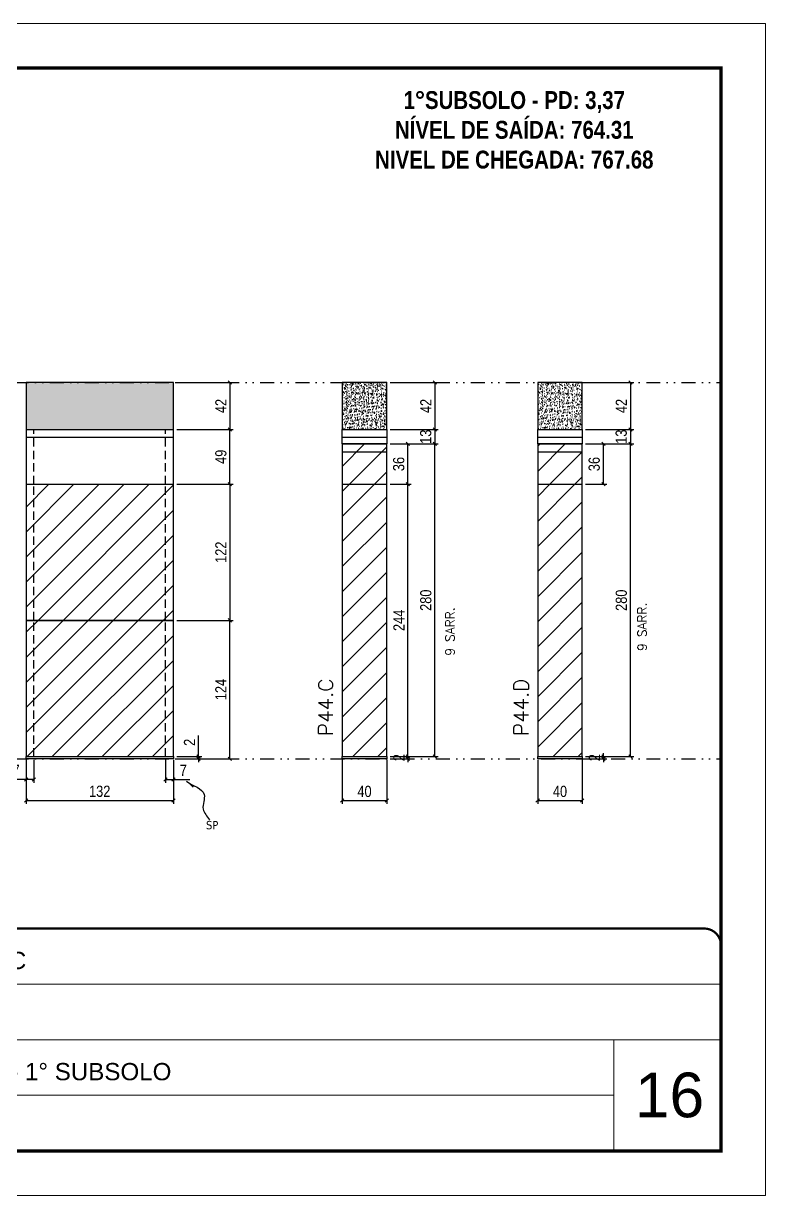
# Model space of a CAD drawing. Extents: x 2949 to 9230, y 1140 to 12527.
# Drawn here: x 8537 to 9203, y 8031 to 9081 of the extents above; entities that cross this region are included whole.
import ezdxf

# ---------------------------------------------------------------- set-up
doc = ezdxf.new("R2010")
doc.units = 0
for name, pattern in [('CONTINUO', [0]), ('DASHED', [0.75, 0.5, -0.25]), ('DIVIDE2', [0.625, 0.25, -0.125, 0, -0.125, 0, -0.125]), ('HIDDEN', [0.375, 0.25, -0.125])]:
    doc.linetypes.add(name, pattern=pattern)
for name, color, linetype, lineweight in [('CARIMBO', 255, 'Continuous', 9), ('Folhas', 255, 'Continuous', 9), ('Hachura', 251, 'Continuous', 9), ('SARRAFO DE PRESSAO', 251, 'DASHED', 9), ('Texto Seção', 7, 'Continuous', 15)]:
    doc.layers.add(name, color=color, linetype=linetype, lineweight=lineweight)
for name, color, linetype in [('COTA', 241, 'Continuous'), ('NOMENCLATURA', 7, 'Continuous'), ('Nível', 160, 'Continuous'), ('Painéis', 200, 'Continuous'), ('SARR_2.2x7', 40, 'Continuous'), ('Sarrafo de Pressão', 42, 'HIDDEN'), ('texto', 7, 'Continuous')]:
    doc.layers.add(name, color=color, linetype=linetype)
doc.styles.add('ARIAL', font='arial.ttf')
doc.styles.add('COTA TECNICA', font='techl___.ttf', dxfattribs={"height": 10})
doc.styles.add('COTA TECNICA-50', font='techl___.ttf', dxfattribs={"height": 10})
doc.styles.add('REGUA-120', font='ROMANS.shx', dxfattribs={"height": 15})
doc.styles.add('ROMANC', font='techb___.ttf', dxfattribs={"height": 2.5})
doc.styles.add('ROMANS', font='romans.shx')
doc.styles.get("Standard").update_dxf_attribs({"font": 'arial.ttf'})
doc.dimstyles.new('COTA PAINEL-50', dxfattribs={"dimtxt": 10, "dimasz": 3, "dimexe": 3, "dimexo": 3, "dimgap": 3, "dimtad": 1, "dimdec": 1, "dimzin": 12, "dimdsep": 46, "dimtxsty": 'COTA TECNICA-50', "dimblk1": 'OBLIQUE', "dimblk2": 'OBLIQUE', "dimsah": 1, "dimcen": 0.9, "dimclrd": 4, "dimclre": 4, "dimclrt": 240, "dimadec": 1, "dimazin": 3, "dimtfac": 1, "dimtdec": 1, "dimtmove": 0, "dimatfit": 3, "dimfxl": 1, "dimtolj": 1, "dimtzin": 12, "dimarcsym": 0})
doc.dimstyles.new('PAINEL', dxfattribs={"dimtxt": 10, "dimasz": 3, "dimexe": 3, "dimexo": 3, "dimgap": 3, "dimtad": 1, "dimdec": 1, "dimzin": 12, "dimdsep": 46, "dimtxsty": 'COTA TECNICA', "dimblk1": 'OBLIQUE', "dimblk2": 'OBLIQUE', "dimsah": 1, "dimcen": 0.9, "dimclrd": 4, "dimclre": 4, "dimclrt": 240, "dimadec": 1, "dimazin": 3, "dimtfac": 1, "dimtdec": 1, "dimtmove": 0, "dimatfit": 3, "dimfxl": 1, "dimtolj": 1, "dimtzin": 12, "dimarcsym": 0})
doc.dimstyles.get("Standard").update_dxf_attribs({"dimtxt": 0.18, "dimasz": 0.18, "dimexe": 0.18, "dimexo": 0.0625, "dimgap": 0.09, "dimtad": 0, "dimtih": 1, "dimtoh": 1, "dimdec": 4, "dimzin": 0, "dimdsep": 46, "dimtxsty": 'Standard', "dimcen": 0.09, "dimadec": 0, "dimazin": 0, "dimtfac": 1, "dimtdec": 4, "dimtofl": 0, "dimtmove": 0, "dimatfit": 3, "dimfxl": 1, "dimtolj": 1, "dimtzin": 0, "dimarcsym": 0})
pattern_1 = [(45, (-126071.967, -22713.47), (-11.2253202, 11.2253202), [])]

# ---------------------------------------------------------------- blocks, each defined once
blk = doc.blocks.new('9999999999')
at = {"color": 30, "linetype": 'CONTINUO'}
for p, q in [((98564.6, 34379.6), (99584, 34379.6)), ((98564.6, 34329.8), (99488, 34329.8)), ((99584, 34329.8), (99488, 34329.8)), ((99488, 34329.8), (99488, 34230.2)), ((98564.6, 34280), (99488, 34280))]:
    blk.add_line(p, q, dxfattribs=at)
at = {"color": 30, "linetype": 'CONTINUO', "const_width": 2}
blk.add_lwpolyline([(99584, 34230.2), (99584, 34414.4, 0.414214), (99569, 34429.4), (98229, 34429.4, 0.414214), (98214, 34414.4), (98214, 34245.2, 0.414214), (98229, 34230.2), (99584, 34230.2)], format="xyb", dxfattribs=at)
at = {"layer": 'Folhas'}
blk.add_lwpolyline([(98139, 34190.2), (99624, 34190.2), (99624, 35240.2), (98139, 35240.2)], close=True, dxfattribs=at)
at = {"layer": 'Folhas', "color": 30, "const_width": 3}
blk.add_lwpolyline([(98214, 34230.2), (99584, 34230.2), (99584, 35200.2), (98214, 35200.2)], close=True, dxfattribs=at)
at = {"color": 7, "linetype": 'Continuous', "ltscale": 5, "style": 'ARIAL'}
for s, height, p in [('ROCONTEC', 15.48, (98837.7, 34393.1)), ('TRECHO I - 1° SUBSOLO', 15.483, (98837.7, 34293.5))]:
    blk.add_text(s, height=height, dxfattribs=at).set_placement(p)
blk = doc.blocks.new('_Oblique')
at = {"color": 0, "linetype": 'ByBlock', "lineweight": -2}
blk.add_line((-0.5, -0.5), (0.5, 0.5), dxfattribs=at)
blk = doc.blocks.new('*D1219')
at = {"layer": 'COTA', "color": 4, "lineweight": -2, "transparency": 16777216}
for p, q in [((8539.8, 8421.3), (8539.8, 8381.8)), ((8671.8, 8421.3), (8671.8, 8381.8)), ((8539.8, 8384.8), (8671.8, 8384.8))]:
    blk.add_line(p, q, dxfattribs=at)
at = {"layer": 'Defpoints', "color": 0, "transparency": 16777216}
for p in [(8539.8, 8424.3), (8671.8, 8424.3), (8671.8, 8384.8)]:
    blk.add_point(p, dxfattribs=at)
at = {"layer": 'COTA', "color": 4, "lineweight": -2, "transparency": 16777216, "xscale": 3, "yscale": 3, "zscale": 3, "rotation": 180}
blk.add_blockref('_Oblique', (8539.8, 8384.8), dxfattribs=at)
at = {"layer": 'COTA', "color": 4, "lineweight": -2, "transparency": 16777216, "xscale": 3, "yscale": 3, "zscale": 3}
blk.add_blockref('_Oblique', (8671.8, 8384.8), dxfattribs=at)
at = {"layer": 'COTA', "color": 240, "transparency": 16777216, "insert": (8605.8, 8393.1), "char_height": 10, "attachment_point": 5, "style": 'COTA TECNICA'}
blk.add_mtext('\\A1;132', dxfattribs=at)
blk = doc.blocks.new('*D1220')
at = {"layer": 'COTA', "color": 4, "lineweight": -2, "transparency": 16777216}
for p, q in [((8823.1, 8421.3), (8823.1, 8381.9)), ((8863.1, 8421.3), (8863.1, 8381.9)), ((8823.1, 8384.9), (8863.1, 8384.9))]:
    blk.add_line(p, q, dxfattribs=at)
at = {"layer": 'Defpoints', "color": 0, "transparency": 16777216}
for p in [(8823.1, 8424.3), (8863.1, 8424.3), (8863.1, 8384.9)]:
    blk.add_point(p, dxfattribs=at)
at = {"layer": 'COTA', "color": 4, "lineweight": -2, "transparency": 16777216, "xscale": 3, "yscale": 3, "zscale": 3, "rotation": 180}
blk.add_blockref('_Oblique', (8823.1, 8384.9), dxfattribs=at)
at = {"layer": 'COTA', "color": 4, "lineweight": -2, "transparency": 16777216, "xscale": 3, "yscale": 3, "zscale": 3}
blk.add_blockref('_Oblique', (8863.1, 8384.9), dxfattribs=at)
at = {"layer": 'COTA', "color": 240, "transparency": 16777216, "insert": (8843.1, 8393), "char_height": 10, "attachment_point": 5, "style": 'COTA TECNICA'}
blk.add_mtext('\\A1;40', dxfattribs=at)
blk = doc.blocks.new('*D1606')
at = {"layer": 'COTA', "color": 4, "lineweight": -2, "transparency": 16777216}
for p, q in [((8546.8, 8421.3), (8546.8, 8400.8)), ((8539.8, 8419.3), (8539.8, 8400.8)), ((8539.8, 8403.8), (8525.1, 8403.8)), ((8546.8, 8403.8), (8539.8, 8403.8))]:
    blk.add_line(p, q, dxfattribs=at)
at = {"layer": 'Defpoints', "color": 0, "transparency": 16777216}
for p in [(8539.8, 8422.3), (8546.8, 8424.3), (8539.8, 8403.8)]:
    blk.add_point(p, dxfattribs=at)
at = {"layer": 'COTA', "color": 4, "lineweight": -2, "transparency": 16777216, "xscale": 3, "yscale": 3, "zscale": 3, "rotation": 180}
blk.add_blockref('_Oblique', (8539.8, 8403.8), dxfattribs=at)
at = {"layer": 'COTA', "color": 4, "lineweight": -2, "transparency": 16777216, "xscale": 3, "yscale": 3, "zscale": 3}
blk.add_blockref('_Oblique', (8546.8, 8403.8), dxfattribs=at)
at = {"layer": 'COTA', "color": 240, "transparency": 16777216, "insert": (8530.9, 8411.9), "char_height": 10, "attachment_point": 5, "style": 'COTA TECNICA-50'}
blk.add_mtext('\\A1;7', dxfattribs=at)
blk = doc.blocks.new('*D1607')
at = {"layer": 'COTA', "color": 4, "lineweight": -2, "transparency": 16777216}
for p, q in [((8664.8, 8421.3), (8664.8, 8400.8)), ((8671.8, 8419.3), (8671.8, 8400.8)), ((8664.8, 8403.8), (8671.8, 8403.8)), ((8671.8, 8403.8), (8686.5, 8403.8))]:
    blk.add_line(p, q, dxfattribs=at)
at = {"layer": 'Defpoints', "color": 0, "transparency": 16777216}
for p in [(8664.8, 8424.3), (8671.8, 8422.3), (8671.8, 8403.8)]:
    blk.add_point(p, dxfattribs=at)
at = {"layer": 'COTA', "color": 4, "lineweight": -2, "transparency": 16777216, "xscale": 3, "yscale": 3, "zscale": 3, "rotation": 180}
blk.add_blockref('_Oblique', (8664.8, 8403.8), dxfattribs=at)
at = {"layer": 'COTA', "color": 4, "lineweight": -2, "transparency": 16777216, "xscale": 3, "yscale": 3, "zscale": 3}
blk.add_blockref('_Oblique', (8671.8, 8403.8), dxfattribs=at)
at = {"layer": 'COTA', "color": 240, "transparency": 16777216, "insert": (8680.7, 8411.9), "char_height": 10, "attachment_point": 5, "style": 'COTA TECNICA-50'}
blk.add_mtext('\\A1;7', dxfattribs=at)
blk = doc.blocks.new('*D1608')
at = {"layer": 'COTA', "color": 4, "lineweight": -2, "transparency": 16777216}
for p, q in [((8674.8, 8546.3), (8725.5, 8546.3)), ((8722.5, 8422.3), (8722.5, 8546.3)), ((8674.8, 8422.3), (8725.5, 8422.3))]:
    blk.add_line(p, q, dxfattribs=at)
at = {"layer": 'Defpoints', "color": 0, "transparency": 16777216}
for p in [(8671.8, 8546.3), (8722.5, 8546.3), (8671.8, 8422.3)]:
    blk.add_point(p, dxfattribs=at)
at = {"layer": 'COTA', "color": 4, "lineweight": -2, "transparency": 16777216, "xscale": 3, "yscale": 3, "zscale": 3}
for p, rotation in [((8722.5, 8546.3), 90), ((8722.5, 8422.3), 270)]:
    blk.add_blockref('_Oblique', p, dxfattribs=dict(at, rotation=rotation))
at = {"layer": 'COTA', "color": 240, "transparency": 16777216, "insert": (8714.4, 8484.3), "char_height": 10, "attachment_point": 5, "rotation": 90, "style": 'COTA TECNICA-50'}
blk.add_mtext('\\A1;124', dxfattribs=at)
blk = doc.blocks.new('*D1609')
at = {"layer": 'COTA', "color": 4, "lineweight": -2, "transparency": 16777216}
for p, q in [((8694.3, 8424.3), (8694.3, 8443.1)), ((8674.8, 8424.3), (8697.3, 8424.3)), ((8674.8, 8422.3), (8697.3, 8422.3)), ((8694.3, 8422.3), (8694.3, 8424.3)), ((8694.3, 8422.3), (8694.3, 8419.3))]:
    blk.add_line(p, q, dxfattribs=at)
at = {"layer": 'Defpoints', "color": 0, "transparency": 16777216}
for p in [(8671.8, 8424.3), (8671.8, 8422.3), (8694.3, 8422.3)]:
    blk.add_point(p, dxfattribs=at)
at = {"layer": 'COTA', "color": 4, "lineweight": -2, "transparency": 16777216, "xscale": 3, "yscale": 3, "zscale": 3}
for p, rotation in [((8694.3, 8424.3), 270), ((8694.3, 8422.3), 90)]:
    blk.add_blockref('_Oblique', p, dxfattribs=dict(at, rotation=rotation))
at = {"layer": 'COTA', "color": 240, "transparency": 16777216, "insert": (8686.3, 8437), "char_height": 10, "attachment_point": 5, "rotation": 90, "style": 'COTA TECNICA-50'}
blk.add_mtext('\\A1;2', dxfattribs=at)
blk = doc.blocks.new('*D1610')
at = {"layer": 'COTA', "color": 4, "linetype": 'ByBlock', "lineweight": -2, "transparency": 16777216}
for p, q in [((8674.8, 8717.3), (8725.5, 8717.3)), ((8722.5, 8668.3), (8722.5, 8717.3)), ((8674.8, 8668.3), (8725.5, 8668.3))]:
    blk.add_line(p, q, dxfattribs=at)
at = {"layer": 'Defpoints', "color": 0, "linetype": 'ByBlock', "transparency": 16777216}
for p in [(8671.8, 8717.3), (8722.5, 8717.3), (8671.8, 8668.3)]:
    blk.add_point(p, dxfattribs=at)
at = {"layer": 'COTA', "color": 4, "linetype": 'ByBlock', "lineweight": -2, "transparency": 16777216, "xscale": 3, "yscale": 3, "zscale": 3}
for p, rotation in [((8722.5, 8717.3), 90), ((8722.5, 8668.3), 270)]:
    blk.add_blockref('_Oblique', p, dxfattribs=dict(at, rotation=rotation))
at = {"layer": 'COTA', "color": 240, "linetype": 'ByBlock', "transparency": 16777216, "insert": (8714.4, 8692.8), "char_height": 10, "attachment_point": 5, "rotation": 90, "style": 'COTA TECNICA'}
blk.add_mtext('\\A1;49', dxfattribs=at)
blk = doc.blocks.new('*D1611')
at = {"layer": 'COTA', "color": 4, "lineweight": -2, "transparency": 16777216}
for p, q in [((8866.1, 8424.3), (8885, 8424.3)), ((8866.1, 8422.3), (8885, 8422.3)), ((8882, 8424.3), (8882, 8427.3)), ((8882, 8422.3), (8882, 8424.3)), ((8882, 8422.3), (8882, 8419.3))]:
    blk.add_line(p, q, dxfattribs=at)
at = {"layer": 'Defpoints', "color": 0, "transparency": 16777216}
for p in [(8863.1, 8424.3), (8863.1, 8422.3), (8882, 8424.3)]:
    blk.add_point(p, dxfattribs=at)
at = {"layer": 'COTA', "color": 4, "lineweight": -2, "transparency": 16777216, "xscale": 3, "yscale": 3, "zscale": 3}
for p, rotation in [((8882, 8424.3), 270), ((8882, 8422.3), 90)]:
    blk.add_blockref('_Oblique', p, dxfattribs=dict(at, rotation=rotation))
at = {"layer": 'COTA', "color": 240, "transparency": 16777216, "insert": (8874, 8423.3), "char_height": 10, "attachment_point": 5, "rotation": 90, "style": 'COTA TECNICA-50'}
blk.add_mtext('\\A1;2', dxfattribs=at)
blk = doc.blocks.new('*D2167')
at = {"layer": 'COTA', "color": 4, "linetype": 'ByBlock', "lineweight": -2, "transparency": 16777216}
for p, q in [((8866.1, 8759.3), (8909.2, 8759.3)), ((8906.2, 8759.3), (8906.2, 8717.3)), ((8866.1, 8717.3), (8909.2, 8717.3))]:
    blk.add_line(p, q, dxfattribs=at)
at = {"layer": 'Defpoints', "color": 0, "linetype": 'ByBlock', "transparency": 16777216}
for p in [(8863.1, 8759.3), (8863.1, 8717.3), (8906.2, 8717.3)]:
    blk.add_point(p, dxfattribs=at)
at = {"layer": 'COTA', "color": 4, "linetype": 'ByBlock', "lineweight": -2, "transparency": 16777216, "xscale": 3, "yscale": 3, "zscale": 3}
for p, rotation in [((8906.2, 8759.3), 90), ((8906.2, 8717.3), 270)]:
    blk.add_blockref('_Oblique', p, dxfattribs=dict(at, rotation=rotation))
at = {"layer": 'COTA', "color": 240, "linetype": 'ByBlock', "transparency": 16777216, "insert": (8898.1, 8738.3), "char_height": 10, "attachment_point": 5, "rotation": 90, "style": 'COTA TECNICA'}
blk.add_mtext('\\A1;42', dxfattribs=at)
blk = doc.blocks.new('*D2168')
at = {"layer": 'COTA', "color": 4, "linetype": 'ByBlock', "lineweight": -2, "transparency": 16777216}
for p, q in [((8866.1, 8704.3), (8909.2, 8704.3)), ((8906.2, 8424.3), (8906.2, 8704.3)), ((8866.1, 8424.3), (8909.2, 8424.3))]:
    blk.add_line(p, q, dxfattribs=at)
at = {"layer": 'Defpoints', "color": 0, "linetype": 'ByBlock', "transparency": 16777216}
for p in [(8863.1, 8704.3), (8906.2, 8704.3), (8863.1, 8424.3)]:
    blk.add_point(p, dxfattribs=at)
at = {"layer": 'COTA', "color": 4, "linetype": 'ByBlock', "lineweight": -2, "transparency": 16777216, "xscale": 3, "yscale": 3, "zscale": 3}
for p, rotation in [((8906.2, 8704.3), 90), ((8906.2, 8424.3), 270)]:
    blk.add_blockref('_Oblique', p, dxfattribs=dict(at, rotation=rotation))
at = {"layer": 'COTA', "color": 240, "linetype": 'ByBlock', "transparency": 16777216, "insert": (8898.1, 8564.3), "char_height": 10, "attachment_point": 5, "rotation": 90, "style": 'COTA TECNICA'}
blk.add_mtext('\\A1;280', dxfattribs=at)
blk = doc.blocks.new('*D1619')
at = {"layer": 'COTA', "color": 4, "lineweight": -2, "transparency": 16777216}
for p, q in [((8998.3, 8421.3), (8998.3, 8381.9)), ((9038.3, 8421.3), (9038.3, 8381.9)), ((8998.3, 8384.9), (9038.3, 8384.9))]:
    blk.add_line(p, q, dxfattribs=at)
at = {"layer": 'Defpoints', "color": 0, "transparency": 16777216}
for p in [(8998.3, 8424.3), (9038.3, 8424.3), (9038.3, 8384.9)]:
    blk.add_point(p, dxfattribs=at)
at = {"layer": 'COTA', "color": 4, "lineweight": -2, "transparency": 16777216, "xscale": 3, "yscale": 3, "zscale": 3, "rotation": 180}
blk.add_blockref('_Oblique', (8998.3, 8384.9), dxfattribs=at)
at = {"layer": 'COTA', "color": 4, "lineweight": -2, "transparency": 16777216, "xscale": 3, "yscale": 3, "zscale": 3}
blk.add_blockref('_Oblique', (9038.3, 8384.9), dxfattribs=at)
at = {"layer": 'COTA', "color": 240, "transparency": 16777216, "insert": (9018.3, 8393), "char_height": 10, "attachment_point": 5, "style": 'COTA TECNICA'}
blk.add_mtext('\\A1;40', dxfattribs=at)
blk = doc.blocks.new('*D1620')
at = {"layer": 'COTA', "color": 4, "lineweight": -2, "transparency": 16777216}
for p, q in [((9041.3, 8424.3), (9060.2, 8424.3)), ((9041.3, 8422.3), (9060.2, 8422.3)), ((9057.2, 8424.3), (9057.2, 8427.3)), ((9057.2, 8422.3), (9057.2, 8424.3)), ((9057.2, 8422.3), (9057.2, 8419.3))]:
    blk.add_line(p, q, dxfattribs=at)
at = {"layer": 'Defpoints', "color": 0, "transparency": 16777216}
for p in [(9038.3, 8424.3), (9038.3, 8422.3), (9057.2, 8424.3)]:
    blk.add_point(p, dxfattribs=at)
at = {"layer": 'COTA', "color": 4, "lineweight": -2, "transparency": 16777216, "xscale": 3, "yscale": 3, "zscale": 3}
for p, rotation in [((9057.2, 8424.3), 270), ((9057.2, 8422.3), 90)]:
    blk.add_blockref('_Oblique', p, dxfattribs=dict(at, rotation=rotation))
at = {"layer": 'COTA', "color": 240, "transparency": 16777216, "insert": (9049.2, 8423.3), "char_height": 10, "attachment_point": 5, "rotation": 90, "style": 'COTA TECNICA-50'}
blk.add_mtext('\\A1;2', dxfattribs=at)
blk = doc.blocks.new('*D2171')
at = {"layer": 'COTA', "color": 4, "linetype": 'ByBlock', "lineweight": -2, "transparency": 16777216}
for p, q in [((9041.3, 8759.3), (9084.4, 8759.3)), ((9081.4, 8759.3), (9081.4, 8717.3)), ((9041.3, 8717.3), (9084.4, 8717.3))]:
    blk.add_line(p, q, dxfattribs=at)
at = {"layer": 'Defpoints', "color": 0, "linetype": 'ByBlock', "transparency": 16777216}
for p in [(9038.3, 8759.3), (9038.3, 8717.3), (9081.4, 8717.3)]:
    blk.add_point(p, dxfattribs=at)
at = {"layer": 'COTA', "color": 4, "linetype": 'ByBlock', "lineweight": -2, "transparency": 16777216, "xscale": 3, "yscale": 3, "zscale": 3}
for p, rotation in [((9081.4, 8759.3), 90), ((9081.4, 8717.3), 270)]:
    blk.add_blockref('_Oblique', p, dxfattribs=dict(at, rotation=rotation))
at = {"layer": 'COTA', "color": 240, "linetype": 'ByBlock', "transparency": 16777216, "insert": (9073.3, 8738.3), "char_height": 10, "attachment_point": 5, "rotation": 90, "style": 'COTA TECNICA'}
blk.add_mtext('\\A1;42', dxfattribs=at)
blk = doc.blocks.new('*D2172')
at = {"layer": 'COTA', "color": 4, "linetype": 'ByBlock', "lineweight": -2, "transparency": 16777216}
for p, q in [((9041.3, 8704.3), (9084.4, 8704.3)), ((9081.4, 8424.3), (9081.4, 8704.3)), ((9041.3, 8424.3), (9084.4, 8424.3))]:
    blk.add_line(p, q, dxfattribs=at)
at = {"layer": 'Defpoints', "color": 0, "linetype": 'ByBlock', "transparency": 16777216}
for p in [(9038.3, 8704.3), (9081.4, 8704.3), (9038.3, 8424.3)]:
    blk.add_point(p, dxfattribs=at)
at = {"layer": 'COTA', "color": 4, "linetype": 'ByBlock', "lineweight": -2, "transparency": 16777216, "xscale": 3, "yscale": 3, "zscale": 3}
for p, rotation in [((9081.4, 8704.3), 90), ((9081.4, 8424.3), 270)]:
    blk.add_blockref('_Oblique', p, dxfattribs=dict(at, rotation=rotation))
at = {"layer": 'COTA', "color": 240, "linetype": 'ByBlock', "transparency": 16777216, "insert": (9073.3, 8564.3), "char_height": 10, "attachment_point": 5, "rotation": 90, "style": 'COTA TECNICA'}
blk.add_mtext('\\A1;280', dxfattribs=at)
blk = doc.blocks.new('*D2184')
at = {"layer": 'COTA', "color": 4, "linetype": 'ByBlock', "lineweight": -2, "transparency": 16777216}
for p, q in [((8674.8, 8668.3), (8725.5, 8668.3)), ((8722.5, 8668.3), (8722.5, 8546.3)), ((8674.8, 8546.3), (8725.5, 8546.3))]:
    blk.add_line(p, q, dxfattribs=at)
at = {"layer": 'Defpoints', "color": 0, "linetype": 'ByBlock', "transparency": 16777216}
for p in [(8671.8, 8668.3), (8671.8, 8546.3), (8722.5, 8546.3)]:
    blk.add_point(p, dxfattribs=at)
at = {"layer": 'COTA', "color": 4, "linetype": 'ByBlock', "lineweight": -2, "transparency": 16777216, "xscale": 3, "yscale": 3, "zscale": 3}
for p, rotation in [((8722.5, 8668.3), 90), ((8722.5, 8546.3), 270)]:
    blk.add_blockref('_Oblique', p, dxfattribs=dict(at, rotation=rotation))
at = {"layer": 'COTA', "color": 240, "linetype": 'ByBlock', "transparency": 16777216, "insert": (8714.4, 8607.3), "char_height": 10, "attachment_point": 5, "rotation": 90, "style": 'COTA TECNICA'}
blk.add_mtext('\\A1;122', dxfattribs=at)
blk = doc.blocks.new('*D1984')
at = {"layer": 'COTA', "color": 4, "linetype": 'ByBlock', "lineweight": -2, "transparency": 16777216}
for p, q in [((8866.1, 8668.3), (8885, 8668.3)), ((8882, 8424.3), (8882, 8668.3)), ((8866.1, 8424.3), (8885, 8424.3))]:
    blk.add_line(p, q, dxfattribs=at)
at = {"layer": 'Defpoints', "color": 0, "linetype": 'ByBlock', "transparency": 16777216}
for p in [(8863.1, 8668.3), (8882, 8668.3), (8863.1, 8424.3)]:
    blk.add_point(p, dxfattribs=at)
at = {"layer": 'COTA', "color": 4, "linetype": 'ByBlock', "lineweight": -2, "transparency": 16777216, "xscale": 3, "yscale": 3, "zscale": 3}
for p, rotation in [((8882, 8668.3), 90), ((8882, 8424.3), 270)]:
    blk.add_blockref('_Oblique', p, dxfattribs=dict(at, rotation=rotation))
at = {"layer": 'COTA', "color": 240, "linetype": 'ByBlock', "transparency": 16777216, "insert": (8874, 8546.3), "char_height": 10, "attachment_point": 5, "rotation": 90, "style": 'COTA TECNICA'}
blk.add_mtext('\\A1;244', dxfattribs=at)
blk = doc.blocks.new('*D1985')
at = {"layer": 'COTA', "color": 4, "linetype": 'ByBlock', "lineweight": -2, "transparency": 16777216}
for p, q in [((8866.1, 8704.3), (8885, 8704.3)), ((8882, 8668.3), (8882, 8704.3)), ((8866.1, 8668.3), (8885, 8668.3))]:
    blk.add_line(p, q, dxfattribs=at)
at = {"layer": 'Defpoints', "color": 0, "linetype": 'ByBlock', "transparency": 16777216}
for p in [(8863.1, 8704.3), (8882, 8704.3), (8863.1, 8668.3)]:
    blk.add_point(p, dxfattribs=at)
at = {"layer": 'COTA', "color": 4, "linetype": 'ByBlock', "lineweight": -2, "transparency": 16777216, "xscale": 3, "yscale": 3, "zscale": 3}
for p, rotation in [((8882, 8704.3), 90), ((8882, 8668.3), 270)]:
    blk.add_blockref('_Oblique', p, dxfattribs=dict(at, rotation=rotation))
at = {"layer": 'COTA', "color": 240, "linetype": 'ByBlock', "transparency": 16777216, "insert": (8873.8, 8686.3), "char_height": 10, "attachment_point": 5, "rotation": 90, "style": 'COTA TECNICA'}
blk.add_mtext('\\A1;36', dxfattribs=at)
blk = doc.blocks.new('*D1986')
at = {"layer": 'COTA', "color": 4, "linetype": 'ByBlock', "lineweight": -2, "transparency": 16777216}
for p, q in [((8866.1, 8668.3), (8885, 8668.3)), ((8882, 8424.3), (8882, 8668.3)), ((8866.1, 8424.3), (8885, 8424.3))]:
    blk.add_line(p, q, dxfattribs=at)
at = {"layer": 'Defpoints', "color": 0, "linetype": 'ByBlock', "transparency": 16777216}
for p in [(8863.1, 8668.3), (8882, 8668.3), (8863.1, 8424.3)]:
    blk.add_point(p, dxfattribs=at)
at = {"layer": 'COTA', "color": 4, "linetype": 'ByBlock', "lineweight": -2, "transparency": 16777216, "xscale": 3, "yscale": 3, "zscale": 3}
for p, rotation in [((8882, 8668.3), 90), ((8882, 8424.3), 270)]:
    blk.add_blockref('_Oblique', p, dxfattribs=dict(at, rotation=rotation))
at = {"layer": 'COTA', "color": 240, "linetype": 'ByBlock', "transparency": 16777216, "insert": (8874, 8546.3), "char_height": 10, "attachment_point": 5, "rotation": 90, "style": 'COTA TECNICA'}
blk.add_mtext('\\A1;244', dxfattribs=at)
blk = doc.blocks.new('*D1353')
at = {"layer": 'COTA', "color": 4, "linetype": 'ByBlock', "lineweight": -2, "transparency": 16777216}
for p, q in [((9041.3, 8704.3), (9060.2, 8704.3)), ((9057.2, 8668.3), (9057.2, 8704.3)), ((9041.3, 8668.3), (9060.2, 8668.3))]:
    blk.add_line(p, q, dxfattribs=at)
at = {"layer": 'Defpoints', "color": 0, "linetype": 'ByBlock', "transparency": 16777216}
for p in [(9038.3, 8704.3), (9057.2, 8704.3), (9038.3, 8668.3)]:
    blk.add_point(p, dxfattribs=at)
at = {"layer": 'COTA', "color": 4, "linetype": 'ByBlock', "lineweight": -2, "transparency": 16777216, "xscale": 3, "yscale": 3, "zscale": 3}
for p, rotation in [((9057.2, 8704.3), 90), ((9057.2, 8668.3), 270)]:
    blk.add_blockref('_Oblique', p, dxfattribs=dict(at, rotation=rotation))
at = {"layer": 'COTA', "color": 240, "linetype": 'ByBlock', "transparency": 16777216, "insert": (9049, 8686.3), "char_height": 10, "attachment_point": 5, "rotation": 90, "style": 'COTA TECNICA'}
blk.add_mtext('\\A1;36', dxfattribs=at)
blk = doc.blocks.new('*D2132')
at = {"layer": 'COTA', "color": 4, "linetype": 'ByBlock', "lineweight": -2, "transparency": 16777216}
for p, q in [((8866.1, 8717.3), (8909.2, 8717.3)), ((8906.2, 8717.3), (8906.2, 8704.3)), ((8866.1, 8704.3), (8909.2, 8704.3))]:
    blk.add_line(p, q, dxfattribs=at)
at = {"layer": 'Defpoints', "color": 0, "linetype": 'ByBlock', "transparency": 16777216}
for p in [(8863.1, 8717.3), (8863.1, 8704.3), (8906.2, 8704.3)]:
    blk.add_point(p, dxfattribs=at)
at = {"layer": 'COTA', "color": 4, "linetype": 'ByBlock', "lineweight": -2, "transparency": 16777216, "xscale": 3, "yscale": 3, "zscale": 3}
for p, rotation in [((8906.2, 8717.3), 90), ((8906.2, 8704.3), 270)]:
    blk.add_blockref('_Oblique', p, dxfattribs=dict(at, rotation=rotation))
at = {"layer": 'COTA', "color": 240, "linetype": 'ByBlock', "transparency": 16777216, "insert": (8898, 8710.8), "char_height": 10, "attachment_point": 5, "rotation": 90, "style": 'COTA TECNICA'}
blk.add_mtext('\\A1;13', dxfattribs=at)
blk = doc.blocks.new('*D2133')
at = {"layer": 'COTA', "color": 4, "linetype": 'ByBlock', "lineweight": -2, "transparency": 16777216}
for p, q in [((9041.3, 8717.3), (9084.4, 8717.3)), ((9081.4, 8717.3), (9081.4, 8704.3)), ((9041.3, 8704.3), (9084.4, 8704.3))]:
    blk.add_line(p, q, dxfattribs=at)
at = {"layer": 'Defpoints', "color": 0, "linetype": 'ByBlock', "transparency": 16777216}
for p in [(9038.3, 8717.3), (9038.3, 8704.3), (9081.4, 8704.3)]:
    blk.add_point(p, dxfattribs=at)
at = {"layer": 'COTA', "color": 4, "linetype": 'ByBlock', "lineweight": -2, "transparency": 16777216, "xscale": 3, "yscale": 3, "zscale": 3}
for p, rotation in [((9081.4, 8717.3), 90), ((9081.4, 8704.3), 270)]:
    blk.add_blockref('_Oblique', p, dxfattribs=dict(at, rotation=rotation))
at = {"layer": 'COTA', "color": 240, "linetype": 'ByBlock', "transparency": 16777216, "insert": (9073.2, 8710.8), "char_height": 10, "attachment_point": 5, "rotation": 90, "style": 'COTA TECNICA'}
blk.add_mtext('\\A1;13', dxfattribs=at)
blk = doc.blocks.new('*D1570')
at = {"layer": 'COTA', "color": 4, "linetype": 'ByBlock', "lineweight": -2, "transparency": 16777216}
for p, q in [((8674.8, 8759.3), (8725.5, 8759.3)), ((8722.5, 8759.3), (8722.5, 8717.3)), ((8674.8, 8717.3), (8725.5, 8717.3))]:
    blk.add_line(p, q, dxfattribs=at)
at = {"layer": 'Defpoints', "color": 0, "linetype": 'ByBlock', "transparency": 16777216}
for p in [(8671.8, 8759.3), (8671.8, 8717.3), (8722.5, 8717.3)]:
    blk.add_point(p, dxfattribs=at)
at = {"layer": 'COTA', "color": 4, "linetype": 'ByBlock', "lineweight": -2, "transparency": 16777216, "xscale": 3, "yscale": 3, "zscale": 3}
for p, rotation in [((8722.5, 8759.3), 90), ((8722.5, 8717.3), 270)]:
    blk.add_blockref('_Oblique', p, dxfattribs=dict(at, rotation=rotation))
at = {"layer": 'COTA', "color": 240, "linetype": 'ByBlock', "transparency": 16777216, "insert": (8714.4, 8738.3), "char_height": 10, "attachment_point": 5, "rotation": 90, "style": 'COTA TECNICA'}
blk.add_mtext('\\A1;42', dxfattribs=at)

msp = doc.modelspace()

# ---------------------------------------------------------------- hatches: boundary and pattern name
at = {"layer": 'COTA', "linetype": 'ByBlock'}
h = msp.add_hatch(dxfattribs=at)
h.set_pattern_fill('AR-CONC', color=256, scale=0.03)
h.set_pattern_definition([(50, (-126071.9665, -22713.4705), (5.46554007, -0.47817257), [0.5715, -6.2865]), (355, (-126071.9665, -22713.4705), (-1.05730264, 5.73170536), [0.4572, -5.02921753]), (100.4514447, (-126071.511, -22713.5104), (4.40823741, 5.25353256), [0.48570026, -5.34270734]), (46.1842, (-126071.9665, -22711.9465), (8.13237123, -1.26126984), [0.85725, -9.42975]), (96.6355576, (-126071.289, -22712.052), (7.122124, 7.42278374), [0.7285507, -8.01406824]), (351.184151, (-126071.9665, -22711.9465), (7.122124, 7.42278374), [0.685799, -7.54379196]), (21, (-126071.2045, -22712.3275), (4.54843174, -3.06795595), [0.5715, -6.2865]), (326, (-126071.2045, -22712.3275), (1.85406085, 5.52563898), [0.4572, -5.0292]), (71.451445, (-126070.8255, -22712.583), (6.40249258, 2.45768307), [0.48570026, -5.34269813]), (37.5, (-126071.9665, -22713.4705), (0.092658098, 2.536651166), [0, -4.96824, 0, -5.1054, 0, -5.04825]), (7.5, (-126071.9665, -22713.4705), (2.004589875, 3.005417245), [0, -2.91084, 0, -4.85394, 0, -1.92405]), (327.5, (-126073.6658, -22713.4705), (4.067717855, -0.17186232), [0, -1.905, 0, -5.9436, 0, -7.8867]), (317.5, (-126074.4278, -22713.4705), (4.44387544, 0.76279473), [0, -2.4765, 0, -3.94716, 0, -5.6007])])
h.paths.add_polyline_path([(8671.81, 8759.29), (8539.81, 8759.29), (8539.81, 8717.29), (8671.81, 8717.29)])
h = msp.add_hatch(dxfattribs=at)
h.set_pattern_fill('AR-CONC', color=256, scale=0.03)
h.set_pattern_definition([(50, (-122901.9665, -20456.1203), (5.46554007, -0.47817257), [0.5715, -6.2865]), (355, (-122901.9665, -20456.1203), (-1.05730264, 5.73170536), [0.4572, -5.02921753]), (100.4514447, (-122901.511, -20456.16), (4.40823741, 5.25353256), [0.48570026, -5.34270734]), (46.1842, (-122901.9665, -20454.596), (8.13237123, -1.26126984), [0.85725, -9.42975]), (96.6355576, (-122901.289, -20454.7014), (7.122124, 7.42278374), [0.7285507, -8.01406824]), (351.184151, (-122901.9665, -20454.596), (7.122124, 7.42278374), [0.685799, -7.54379196]), (21, (-122901.2045, -20454.9773), (4.54843174, -3.06795595), [0.5715, -6.2865]), (326, (-122901.2045, -20454.9773), (1.85406085, 5.52563898), [0.4572, -5.0292]), (71.451445, (-122900.8255, -20455.233), (6.40249258, 2.45768307), [0.48570026, -5.34269813]), (37.5, (-122901.9665, -20456.1203), (0.092658098, 2.536651166), [0, -4.96824, 0, -5.1054, 0, -5.04825]), (7.5, (-122901.9665, -20456.1203), (2.004589875, 3.005417245), [0, -2.91084, 0, -4.85394, 0, -1.92405]), (327.5, (-122903.6658, -20456.1203), (4.067717855, -0.17186232), [0, -1.905, 0, -5.9436, 0, -7.8867]), (317.5, (-122904.4278, -20456.1203), (4.44387544, 0.76279473), [0, -2.4765, 0, -3.94716, 0, -5.6007])])
h.paths.add_polyline_path([(8823.14, 8717.29), (8863.14, 8717.29), (8863.14, 8759.29), (8823.14, 8759.29)])
h = msp.add_hatch(dxfattribs=at)
h.set_pattern_fill('AR-CONC', color=256, scale=0.03)
h.set_pattern_definition([(50, (-122726.794, -20456.1203), (5.46554007, -0.47817257), [0.5715, -6.2865]), (355, (-122726.794, -20456.1203), (-1.05730264, 5.73170536), [0.4572, -5.02921753]), (100.4514447, (-122726.3384, -20456.16), (4.40823741, 5.25353256), [0.48570026, -5.34270734]), (46.1842, (-122726.794, -20454.596), (8.13237123, -1.26126984), [0.85725, -9.42975]), (96.6355576, (-122726.116, -20454.7014), (7.122124, 7.42278374), [0.7285507, -8.01406824]), (351.184151, (-122726.794, -20454.596), (7.122124, 7.42278374), [0.685799, -7.54379196]), (21, (-122726.032, -20454.9773), (4.54843174, -3.06795595), [0.5715, -6.2865]), (326, (-122726.032, -20454.9773), (1.85406085, 5.52563898), [0.4572, -5.0292]), (71.451445, (-122725.653, -20455.233), (6.40249258, 2.45768307), [0.48570026, -5.34269813]), (37.5, (-122726.7939, -20456.1203), (0.092658098, 2.536651166), [0, -4.96824, 0, -5.1054, 0, -5.04825]), (7.5, (-122726.7939, -20456.1203), (2.004589875, 3.005417245), [0, -2.91084, 0, -4.85394, 0, -1.92405]), (327.5, (-122728.4931, -20456.1203), (4.067717855, -0.17186232), [0, -1.905, 0, -5.9436, 0, -7.8867]), (317.5, (-122729.255, -20456.1203), (4.44387544, 0.76279473), [0, -2.4765, 0, -3.94716, 0, -5.6007])])
h.paths.add_polyline_path([(8998.31, 8717.29), (9038.31, 8717.29), (9038.31, 8759.29), (8998.31, 8759.29)])
at = {"layer": 'Hachura', "linetype": 'ByBlock'}
h = msp.add_hatch(dxfattribs=at)
h.set_pattern_fill('ANSI31', color=256, scale=5)
h.set_pattern_definition(pattern_1)
h.paths.add_polyline_path([(8863.14, 8704.29), (8823.14, 8704.29), (8823.14, 8668.29), (8863.14, 8668.29)])
h = msp.add_hatch(dxfattribs=at)
h.set_pattern_fill('ANSI31', color=256, scale=5)
h.set_pattern_definition(pattern_1)
h.paths.add_polyline_path([(9038.31, 8704.29), (8998.31, 8704.29), (8998.31, 8668.29), (9038.31, 8668.29)])
h = msp.add_hatch(dxfattribs=at)
h.set_pattern_fill('ANSI31', color=256, scale=5)
h.set_pattern_definition(pattern_1)
h.paths.add_polyline_path([(8671.81, 8546.29), (8671.81, 8668.29), (8539.81, 8668.29), (8539.81, 8546.29)])
h = msp.add_hatch(dxfattribs=at)
h.set_pattern_fill('ANSI31', color=256, scale=5)
h.set_pattern_definition(pattern_1)
h.paths.add_polyline_path([(8863.14, 8668.29), (8823.14, 8668.29), (8823.14, 8424.29), (8863.14, 8424.29)])
h = msp.add_hatch(dxfattribs=at)
h.set_pattern_fill('ANSI31', color=256, scale=5)
h.set_pattern_definition(pattern_1)
h.paths.add_polyline_path([(9038.31, 8668.29), (8998.31, 8668.29), (8998.31, 8424.29), (9038.31, 8424.29)])
h = msp.add_hatch(dxfattribs=at)
h.set_pattern_fill('ANSI31', color=256, scale=5)
h.set_pattern_definition(pattern_1)
h.paths.add_polyline_path([(8671.81, 8546.29), (8539.81, 8546.29), (8539.81, 8424.29), (8671.81, 8424.29)])

# ---------------------------------------------------------------- linework, layer by layer
at = {"layer": 'COTA', "linetype": 'ByBlock'}
for points in [[(8539.81, 8717.29), (8671.81, 8717.29), (8671.81, 8759.29), (8539.81, 8759.29)], [(8823.14, 8717.29), (8863.14, 8717.29), (8863.14, 8759.29), (8823.14, 8759.29)], [(8998.31, 8717.29), (9038.31, 8717.29), (9038.31, 8759.29), (8998.31, 8759.29)]]:
    msp.add_lwpolyline(points, close=True, dxfattribs=at)
at = {"layer": 'Nível', "color": 4, "linetype": 'DIVIDE2', "ltscale": 50}
for p, q in [((8152.19, 8759.29), (9162.53, 8759.29)), ((8152.19, 8422.29), (9162.53, 8422.29))]:
    msp.add_line(p, q, dxfattribs=at)
at = {"layer": 'Painéis'}
for p, q in [((8539.81, 8717.29), (8539.81, 8546.29)), ((8671.81, 8546.29), (8671.81, 8717.29)), ((8823.14, 8668.29), (8863.14, 8668.29)), ((8998.31, 8668.29), (9038.31, 8668.29)), ((8539.81, 8546.29), (8671.81, 8546.29))]:
    msp.add_line(p, q, dxfattribs=at)
at = {"layer": 'Painéis', "linetype": 'ByBlock'}
for p, q in [((8539.81, 8717.29), (8671.81, 8717.29)), ((8539.81, 8668.29), (8671.81, 8668.29))]:
    msp.add_line(p, q, dxfattribs=at)
for points in [[(8823.14, 8717.29), (8863.14, 8717.29), (8863.14, 8704.29), (8823.14, 8704.29)], [(8998.31, 8717.29), (9038.31, 8717.29), (9038.31, 8704.29), (8998.31, 8704.29)]]:
    msp.add_lwpolyline(points, close=True, dxfattribs=at)
at = {"layer": 'Painéis'}
for points in [[(8823.14, 8424.29), (8863.14, 8424.29), (8863.14, 8704.29), (8823.14, 8704.29)], [(8823.14, 8704.29), (8863.14, 8704.29), (8863.14, 8704.29), (8823.14, 8704.29)], [(8998.31, 8424.29), (9038.31, 8424.29), (9038.31, 8704.29), (8998.31, 8704.29)], [(8998.31, 8704.29), (9038.31, 8704.29), (9038.31, 8704.29), (8998.31, 8704.29)], [(8539.81, 8424.29), (8671.81, 8424.29), (8671.81, 8546.29), (8539.81, 8546.29)], [(8539.81, 8424.29), (8671.81, 8424.29), (8671.81, 8422.29), (8539.81, 8422.29)], [(8823.14, 8424.29), (8863.14, 8424.29), (8863.14, 8422.29), (8823.14, 8422.29)], [(8998.31, 8424.29), (9038.31, 8424.29), (9038.31, 8422.29), (8998.31, 8422.29)]]:
    msp.add_lwpolyline(points, close=True, dxfattribs=at)
at = {"layer": 'SARR_2.2x7'}
for p, q in [((8539.81, 8710.29), (8671.81, 8710.29)), ((8823.14, 8710.29), (8863.14, 8710.29)), ((8998.31, 8710.29), (9038.31, 8710.29)), ((8823.14, 8697.29), (8863.14, 8697.29)), ((8998.31, 8697.29), (9038.31, 8697.29))]:
    msp.add_line(p, q, dxfattribs=at)
at = {"layer": 'Sarrafo de Pressão', "ltscale": 30}
for p, q in [((8546.81, 8668.29), (8546.81, 8717.29)), ((8664.81, 8668.29), (8664.81, 8717.29)), ((8546.81, 8546.29), (8546.81, 8668.29)), ((8664.81, 8546.29), (8664.81, 8668.29)), ((8546.81, 8424.29), (8546.81, 8546.29)), ((8664.81, 8424.29), (8664.81, 8546.29))]:
    msp.add_line(p, q, dxfattribs=at)

# ---------------------------------------------------------------- block references
at = {"layer": 'SARRAFO DE PRESSAO', "color": 6, "linetype": 'ByBlock'}
msp.add_blockref('9999999999', (-90421.44, -26159.2), dxfattribs=at)

# ---------------------------------------------------------------- texts
at = {"layer": 'CARIMBO', "style": 'ARIAL'}
msp.add_text('16', height=40, dxfattribs=at).set_placement((9085.39, 8101.15))
at = {"layer": 'NOMENCLATURA', "color": 2, "insert": (8977.36, 9047.07), "char_height": 16, "attachment_point": 2, "style": 'ROMANC'}
msp.add_mtext_dynamic_manual_height_columns('\\P1°SUBSOLO - PD: 3,37\\PNÍVEL DE SAÍDA: 764.31\\PNIVEL DE CHEGADA: 767.68', width=300.2766, gutter_width=1, heights=[0], dxfattribs=at)
at = {"layer": 'texto', "color": 0, "insert": (8706.59, 8362.8), "char_height": 7.5, "attachment_point": 5}
msp.add_mtext('{\\fTahoma|b0|i0|c0|p34;\\C4;SP}', dxfattribs=at)
at = {"layer": 'Texto Seção', "linetype": 'Continuous', "style": 'ROMANS'}
for p in [(9095.89, 8518.9), (8923.71, 8514.68)]:
    msp.add_text('9 SARR.', height=8, rotation=90, dxfattribs=at).set_placement(p)
at = {"layer": 'Texto Seção', "char_height": 13, "width": 285.3299, "attachment_point": 7, "rotation": 90, "style": 'REGUA-120'}
for s, insert in [('P44.C', (8814.8, 8442.76)), ('P44.D', (8989.98, 8442.76))]:
    msp.add_mtext(s, dxfattribs=dict(at, insert=insert))

# ---------------------------------------------------------------- dimensions: what is measured, and where the dimension line sits
at = {"layer": 'COTA', "linetype": 'ByBlock'}
for base, p1, p2, picture, middle in [((8722.49, 8717.29), (8671.81, 8759.29), (8671.81, 8717.29), '*D1570', (8714.42, 8738.29)), ((8906.22, 8717.29), (8863.14, 8759.29), (8863.14, 8717.29), '*D2167', (8898.15, 8738.29)), ((9081.39, 8717.29), (9038.31, 8759.29), (9038.31, 8717.29), '*D2171', (9073.32, 8738.29)), ((8722.49, 8717.29), (8671.81, 8668.29), (8671.81, 8717.29), '*D1610', (8714.39, 8692.79)), ((8906.22, 8704.29), (8863.14, 8424.29), (8863.14, 8704.29), '*D2168', (8898.09, 8564.29)), ((9081.39, 8704.29), (9038.31, 8424.29), (9038.31, 8704.29), '*D2172', (9073.27, 8564.29)), ((8722.49, 8546.29), (8671.81, 8668.29), (8671.81, 8546.29), '*D2184', (8714.44, 8607.29)), ((8882.04, 8668.29), (8863.14, 8424.29), (8863.14, 8668.29), '*D1984', (8873.97, 8546.29)), ((8882.04, 8668.29), (8863.14, 8424.29), (8863.14, 8668.29), '*D1986', (8873.97, 8546.29))]:
    dim = msp.add_linear_dim(base=base, p1=p1, p2=p2, angle=90, dimstyle='PAINEL', dxfattribs=at)
    dim.commit()
    dim.dimension.update_dxf_attribs({"geometry": picture, "text_midpoint": middle})
for base, p1, p2, picture, middle in [((8906.22, 8704.29), (8863.14, 8717.29), (8863.14, 8704.29), '*D2132', (8906.22, 8710.79)), ((9081.39, 8704.29), (9038.31, 8717.29), (9038.31, 8704.29), '*D2133', (9081.39, 8710.79))]:
    dim = msp.add_linear_dim(base=base, p1=p1, p2=p2, angle=90, dimstyle='PAINEL', dxfattribs=at)
    dim.commit()
    dim.dimension.update_dxf_attribs({"geometry": picture, "text_midpoint": middle, "dimtype": 160})
for base, p1, p2, picture, middle in [((8882.04, 8704.29), (8863.14, 8668.29), (8863.14, 8704.29), '*D1985', (8873.82, 8686.29)), ((9057.22, 8704.29), (9038.31, 8668.29), (9038.31, 8704.29), '*D1353', (9049, 8686.29))]:
    dim = msp.add_linear_dim(base=base, p1=p1, p2=p2, angle=90, dimstyle='PAINEL', override={"dimtmove": 1}, dxfattribs=at)
    dim.commit()
    dim.dimension.update_dxf_attribs({"geometry": picture, "text_midpoint": middle})
at = {"layer": 'COTA'}
for base, p1, p2, angle, picture, middle in [((8722.49, 8546.29), (8671.81, 8422.29), (8671.81, 8546.29), 90, '*D1608', (8714.42, 8484.29)), ((8539.81, 8403.78), (8546.81, 8424.29), (8539.81, 8422.29), 180, '*D1606', (8530.95, 8411.86))]:
    dim = msp.add_linear_dim(base=base, p1=p1, p2=p2, angle=angle, dimstyle='COTA PAINEL-50', dxfattribs=at)
    dim.commit()
    dim.dimension.update_dxf_attribs({"geometry": picture, "text_midpoint": middle})
for base, p1, p2, picture, middle in [((8694.34, 8422.29), (8671.81, 8424.29), (8671.81, 8422.29), '*D1609', (8694.34, 8437.04)), ((8882.04, 8424.29), (8863.14, 8422.29), (8863.14, 8424.29), '*D1611', (8882.04, 8423.29)), ((9057.22, 8424.29), (9038.31, 8422.29), (9038.31, 8424.29), '*D1620', (9057.22, 8423.29))]:
    dim = msp.add_linear_dim(base=base, p1=p1, p2=p2, angle=90, dimstyle='COTA PAINEL-50', dxfattribs=at)
    dim.commit()
    dim.dimension.update_dxf_attribs({"geometry": picture, "text_midpoint": middle, "dimtype": 160})
for base, p1, p2, picture, middle in [((8671.81, 8384.84), (8539.81, 8424.29), (8671.81, 8424.29), '*D1219', (8605.81, 8393.06)), ((8863.14, 8384.95), (8823.14, 8424.29), (8863.14, 8424.29), '*D1220', (8843.14, 8393.05)), ((9038.31, 8384.95), (8998.31, 8424.29), (9038.31, 8424.29), '*D1619', (9018.31, 8393.05))]:
    dim = msp.add_linear_dim(base=base, p1=p1, p2=p2, dimstyle='PAINEL', override={"dimarcsym": 2}, dxfattribs=at)
    dim.commit()
    dim.dimension.update_dxf_attribs({"geometry": picture, "text_midpoint": middle})
dim = msp.add_linear_dim(base=(8671.81, 8403.78), p1=(8664.81, 8424.29), p2=(8671.81, 8422.29), dimstyle='COTA PAINEL-50', dxfattribs=at)
dim.commit()
dim.dimension.update_dxf_attribs({"geometry": '*D1607', "text_midpoint": (8680.68, 8411.86)})

# ---------------------------------------------------------------- leaders
at = {"layer": 'COTA', "path_type": 1}
msp.add_leader([(8683.64, 8402.11), (8699.43, 8390.28), (8698.5, 8377.27), (8704.06, 8367.49)], dimstyle='Standard', override={"dimasz": 8}, dxfattribs=at)

doc.saveas('drawing.dxf')
